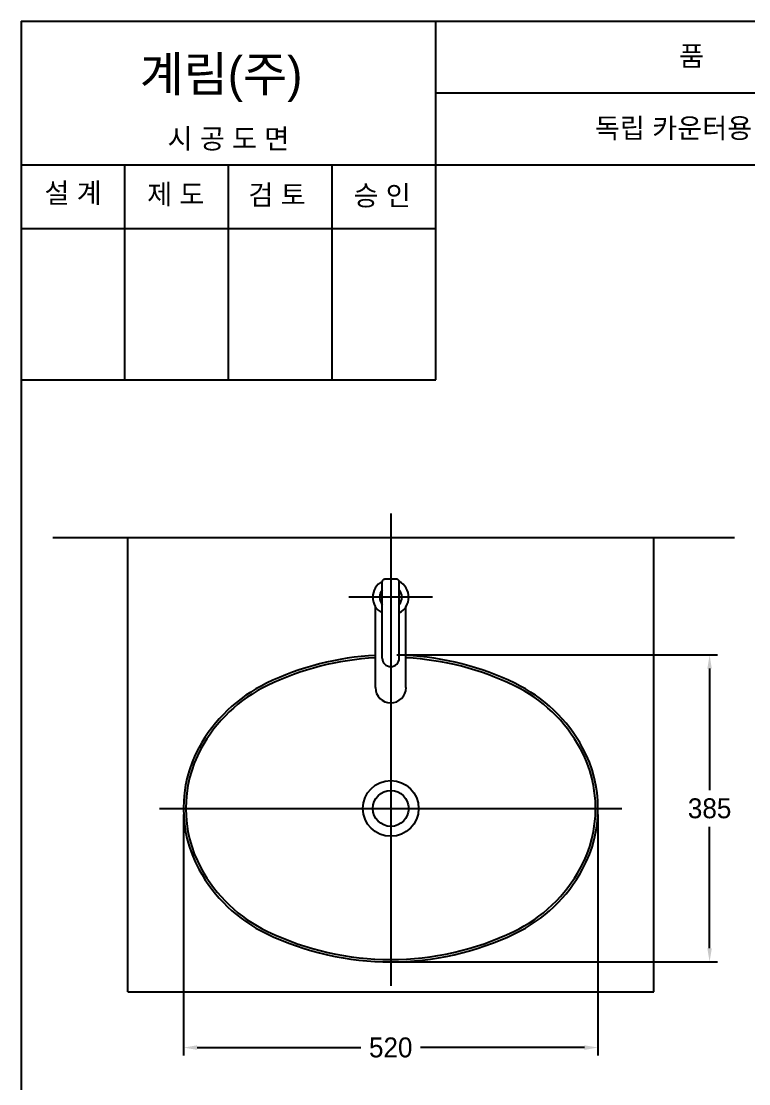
# Model space of a CAD drawing. Header units: millimetres. Extents: x 0 to 3800, y -67 to 2530.
# Drawn here: x 0 to 913, y 1197 to 2530 of the extents above; entities that cross this region are included whole.
import ezdxf
from ezdxf.enums import TextEntityAlignment as Align
from ezdxf.lldxf.tags import DXFTag

# ---------------------------------------------------------------- set-up
doc = ezdxf.new("R2010")
doc.units = ezdxf.units.MM
for name, color, linetype in [('TEXT', 7, 'Continuous'), ('내부선 및 부속', 4, 'Continuous'), ('도각라인', 255, 'Continuous'), ('외형선', 3, 'Continuous'), ('중심선', 1, 'DASHED'), ('치수선', 7, 'Continuous')]:
    doc.layers.add(name, color=color, linetype=linetype)
doc.styles.add('____', font='')
doc.styles.add('타이틀', font='H2GTRM.TTF', dxfattribs={"height": 25})
doc.styles.get('____').set_extended_font_data('굴림')
tags = doc.linetypes.add('DASHDOT', pattern=[70, 31, -13, 13, -13]).pattern_tags.tags
tags[10:11] = [DXFTag(74, 4), DXFTag(75, 0), DXFTag(340, '0'), DXFTag(46, 0.0), DXFTag(50, 0.0), DXFTag(44, 0.0), DXFTag(45, 0.0)]
tags[8:9] = [DXFTag(74, 4), DXFTag(75, 0), DXFTag(340, '0'), DXFTag(46, 0.0), DXFTag(50, 0.0), DXFTag(44, 0.0), DXFTag(45, 0.0)]
tags[6:7] = [DXFTag(74, 4), DXFTag(75, 0), DXFTag(340, '0'), DXFTag(46, 0.0), DXFTag(50, 0.0), DXFTag(44, 0.0), DXFTag(45, 0.0)]
tags[4:5] = [DXFTag(74, 4), DXFTag(75, 0), DXFTag(340, '0'), DXFTag(46, 0.0), DXFTag(50, 0.0), DXFTag(44, 0.0), DXFTag(45, 0.0)]
tags = doc.linetypes.add('DASHED', pattern=[25.72, 12.86, -12.86]).pattern_tags.tags
tags[6:7] = [DXFTag(74, 4), DXFTag(75, 0), DXFTag(340, '0'), DXFTag(46, 0.0), DXFTag(50, 0.0), DXFTag(44, 0.0), DXFTag(45, 0.0)]
tags[4:5] = [DXFTag(74, 4), DXFTag(75, 0), DXFTag(340, '0'), DXFTag(46, 0.0), DXFTag(50, 0.0), DXFTag(44, 0.0), DXFTag(45, 0.0)]
doc.dimstyles.new('MSADIM', dxfattribs={"dimtxt": 33, "dimasz": 17, "dimexe": 10, "dimexo": 7.5, "dimgap": 10, "dimtad": 0, "dimtih": 1, "dimtoh": 1, "dimdec": 0, "dimzin": 1, "dimdsep": 46, "dimtxsty": '____', "dimcen": 11.25, "dimadec": 0, "dimazin": 0, "dimtfac": 1, "dimtdec": 0, "dimtix": 1, "dimtmove": 0, "dimatfit": 3, "dimfxl": 1, "dimtolj": 1, "dimtzin": 1, "dimarcsym": 0})

# ---------------------------------------------------------------- blocks, each defined once
blk = doc.blocks.new('*D49')
at = {"layer": '치수선', "color": 0, "linetype": 'Continuous', "lineweight": -2, "transparency": 16777216}
for p, q in [((203.5, 1534.9), (203.5, 1232.4)), ((723.5, 1534.9), (723.5, 1232.4)), ((220.5, 1242.4), (426.1, 1242.4)), ((706.5, 1242.4), (500.8, 1242.4))]:
    blk.add_line(p, q, dxfattribs=at)
at = {"layer": '치수선', "color": 0, "linetype": 'Continuous', "transparency": 16777216}
for points in [[(220.5, 1245.2), (220.5, 1239.5), (203.5, 1242.4)], [(706.5, 1245.2), (706.5, 1239.5), (723.5, 1242.4)]]:
    blk.add_solid(points, dxfattribs=at)
at = {"layer": '치수선', "color": 0, "linetype": 'Continuous', "transparency": 16777216, "insert": (463.5, 1242.4), "char_height": 25, "attachment_point": 5, "style": '____'}
blk.add_mtext('\\A1;520', dxfattribs=at)
blk = doc.blocks.new('*D50')
at = {"layer": '치수선', "color": 0, "linetype": 'Continuous', "lineweight": -2, "transparency": 16777216}
for p, q in [((471, 1734.9), (873.5, 1734.9)), ((863.5, 1717.9), (863.5, 1565.2)), ((863.5, 1366.9), (863.5, 1519.5)), ((471, 1349.9), (873.5, 1349.9))]:
    blk.add_line(p, q, dxfattribs=at)
at = {"layer": '치수선', "color": 0, "linetype": 'Continuous', "transparency": 16777216}
for points in [[(860.7, 1717.9), (866.3, 1717.9), (863.5, 1734.9)], [(860.7, 1366.9), (866.3, 1366.9), (863.5, 1349.9)]]:
    blk.add_solid(points, dxfattribs=at)
at = {"layer": '치수선', "color": 0, "linetype": 'Continuous', "transparency": 16777216, "insert": (863.5, 1542.4), "char_height": 25, "attachment_point": 5, "style": '____'}
blk.add_mtext('\\A1;385', dxfattribs=at)

msp = doc.modelspace()

# ---------------------------------------------------------------- linework, layer by layer
at = {"layer": '내부선 및 부속', "linetype": 'Continuous'}
for p, q in [((452.7, 1731.1), (452.7, 1827)), ((471.4, 1829.9), (455.5, 1829.9)), ((474.2, 1731.1), (474.2, 1827)), ((444.3, 1694), (444.3, 1795.6)), ((482.6, 1694), (482.6, 1795.6))]:
    msp.add_line(p, q, dxfattribs=at)
for radius in [35, 22.5]:
    msp.add_circle((463.5, 1542.4), radius, dxfattribs=at)
for centre, radius, start, end in [((463.5, 1807.4), 22.5, 118.5212, 241.4758), ((455.5, 1827), 2.81, 90, 180), ((471.4, 1827), 2.81, 0, 90), ((463.5, 1807.4), 22.5, 298.5242, 61.4788), ((463.5, 1807.4), 14, 139.9604, 220.0396), ((463.5, 1807.4), 14, 319.9604, 40.0396), ((463.5, 1374.9), 357, 93.0759, 115.6568), ((463.5, 1731.1), 10.7, 180, 0), ((463.5, 1374.9), 357, 64.3432, 86.9241), ((389.9, 1528.1), 187, 115.6568, 151.6159), ((463.5, 1694), 19.2, 180, 0), ((537.1, 1528.1), 187, 28.3841, 64.3432), ((363.5, 1542.4), 157, 151.6159, 208.3841), ((563.5, 1542.4), 157, 331.6159, 28.3841), ((389.9, 1556.6), 187, 208.3841, 244.3432), ((537.1, 1556.6), 187, 295.6568, 331.6159), ((463.5, 1709.9), 357, 244.3432, 295.6568)]:
    msp.add_arc(centre, radius, start, end, dxfattribs=at)
at = {"layer": '도각라인', "color": 7}
for p, q in [((0, 2530), (0, 0)), ((0, 2530), (1800, 2530)), ((520, 2080), (520, 2530)), ((520, 2440), (1800, 2440)), ((0, 2350), (1800, 2350)), ((130, 2080), (130, 2350)), ((260, 2080), (260, 2350)), ((390, 2080), (390, 2350)), ((0, 2270), (520, 2270)), ((0, 2080), (520, 2080))]:
    msp.add_line(p, q, dxfattribs=at)
at = {"layer": '외형선', "linetype": 'Continuous'}
for p, q in [((39.5, 1882.4), (894.6, 1882.4)), ((133.5, 1312.4), (133.5, 1882.4)), ((793.5, 1312.4), (793.5, 1882.4)), ((133.5, 1312.4), (793.5, 1312.4))]:
    msp.add_line(p, q, dxfattribs=at)
for centre, radius, start, end in [((463.5, 1374.9), 360, 93.0503, 115.6568), ((463.5, 1374.9), 360, 64.3432, 86.9497), ((389.9, 1528.1), 190, 115.6568, 151.6159), ((537.1, 1528.1), 190, 28.3841, 64.3432), ((363.5, 1542.4), 160, 151.6159, 208.3841), ((563.5, 1542.4), 160, 331.6159, 28.3841), ((389.9, 1556.6), 190, 208.3841, 244.3432), ((537.1, 1556.6), 190, 295.6568, 331.6159), ((463.5, 1709.9), 360, 244.3432, 295.6568)]:
    msp.add_arc(centre, radius, start, end, dxfattribs=at)
at = {"layer": '중심선', "linetype": 'DASHDOT'}
for p, q in [((463.5, 1912.4), (463.5, 1319.9)), ((516, 1807.4), (411, 1807.4)), ((173.5, 1542.4), (753.5, 1542.4))]:
    msp.add_line(p, q, dxfattribs=at)

# ---------------------------------------------------------------- texts
at = {"layer": 'TEXT', "style": '타이틀'}
for s, p in [('품             명', (915.7, 2486.4)), ('독립 카운터용 원형 세면기', (905.8, 2396)), ('시 공 도 면', (259.9, 2382.7)), ('설 계', (65, 2314.6)), ('제 도', (193.8, 2312.9)), ('검 토', (320.8, 2312.3)), ('승 인', (452.7, 2311.4))]:
    msp.add_text(s, height=25, dxfattribs=at).set_placement(p, align=Align.MIDDLE_CENTER)
msp.add_text('계림(주)', height=44, dxfattribs=at).set_placement((148.7, 2441.8))

# ---------------------------------------------------------------- dimensions: what is measured, and where the dimension line sits
at = {"layer": '치수선', "linetype": 'Continuous'}
dim = msp.add_linear_dim(base=(863.5, 1349.9), p1=(463.5, 1734.9), p2=(463.5, 1349.9), angle=90, dimstyle='MSADIM', override={"dimtxt": 25}, dxfattribs=at)
dim.commit()
dim.dimension.update_dxf_attribs({"geometry": '*D50', "text_midpoint": (863.5, 1542.4)})
dim = msp.add_linear_dim(base=(723.5, 1242.4), p1=(203.5, 1542.4), p2=(723.5, 1542.4), dimstyle='MSADIM', override={"dimtxt": 25}, dxfattribs=at)
dim.commit()
dim.dimension.update_dxf_attribs({"geometry": '*D49', "text_midpoint": (463.5, 1242.4)})

doc.saveas('drawing.dxf')
